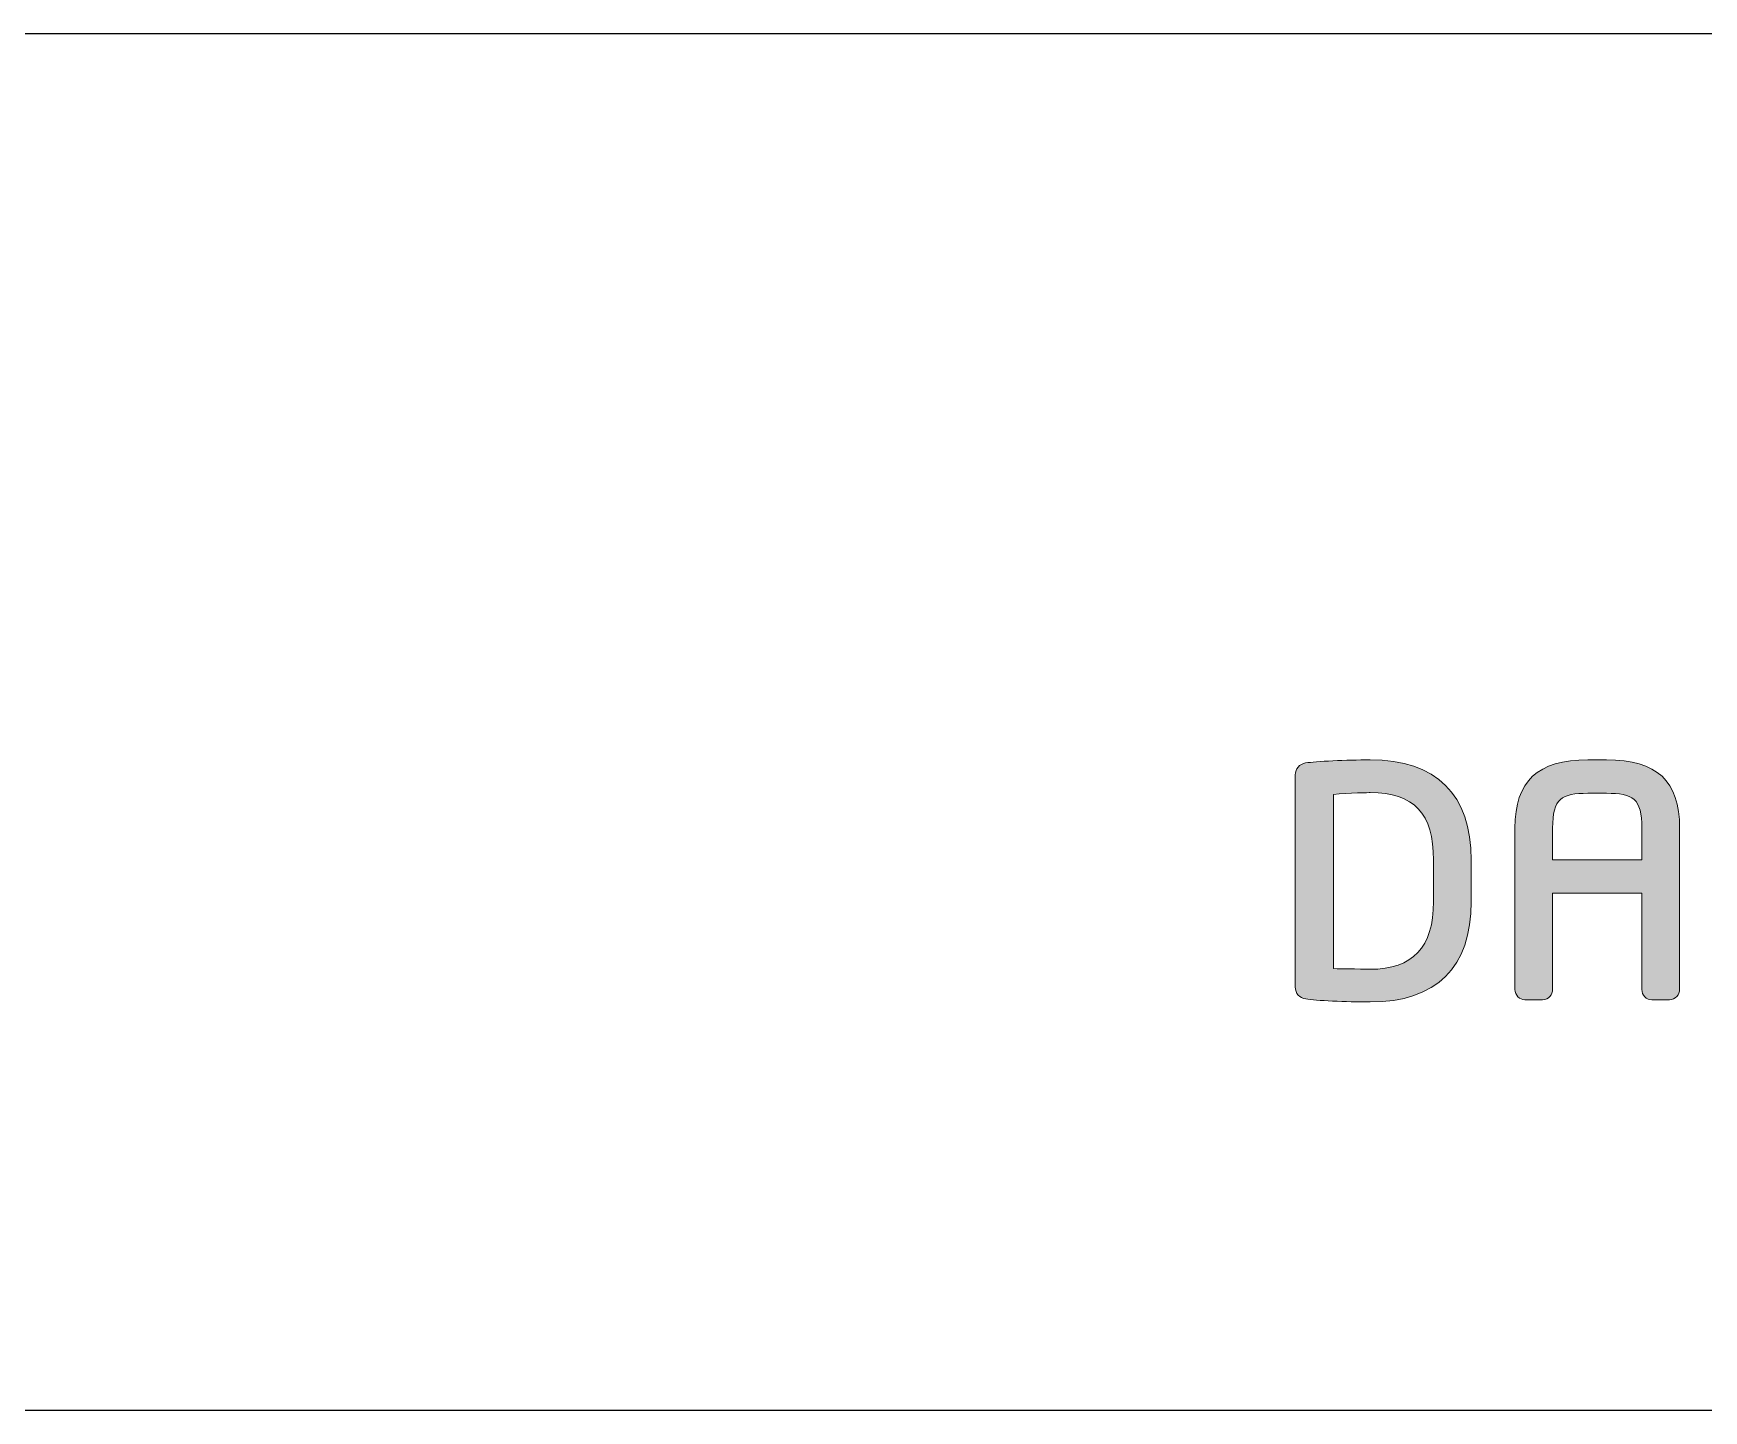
# Model space of a CAD drawing. Extents: x 16296675745 to 16296677481, y -37409619395 to -37409618123.
# Drawn here: x 16296675992.25 to 16296676010.71, y -37409619040.17 to -37409619024.95 of the extents above; entities that cross this region are included whole.
import ezdxf

# ---------------------------------------------------------------- set-up
doc = ezdxf.new("R2010")
doc.units = 0
doc.header["$LTSCALE"] = 10
doc.header["$MEASUREMENT"] = 0
doc.layers.add('BODY', color=7, linetype='CONTINUOUS')
doc.layers.add('레이어 1', color=7, linetype='CONTINUOUS', lineweight=0)

msp = doc.modelspace()

# ---------------------------------------------------------------- hatches: boundary and pattern name
at = {"layer": '레이어 1'}
h = msp.add_hatch(color=7, dxfattribs=at)
h.dxf.hatch_style = 2
edge = h.paths.add_edge_path()
edge.add_spline(control_points=[(16296676007.72892, -37409619034.543602), (16296676007.72892, -37409619035.045891), (16296676007.49976, -37409619035.29026), (16296676007.02809, -37409619035.29026), (16296676007.02809, -37409619035.29026), (16296676006.705391, -37409619035.284286), (16296676006.62129, -37409619035.282822), (16296676006.62129, -37409619035.282822), (16296676006.62129, -37409619033.356949), (16296676006.62129, -37409619033.356949), (16296676006.788429, -37409619033.340347), (16296676007.025961, -37409619033.33757), (16296676007.02832, -37409619033.33757), (16296676007.512779, -37409619033.33757), (16296676007.72892, -37409619033.567719), (16296676007.72892, -37409619034.083549), (16296676007.72892, -37409619034.083549), (16296676007.72892, -37409619034.543602), (16296676007.72892, -37409619034.543602)], knot_values=[0, 0, 0, 0, 1, 1, 1, 2, 2, 2, 3, 3, 3, 4, 4, 4, 5, 5, 5, 6, 6, 6, 6], degree=3, periodic=0)
edge = h.paths.add_edge_path()
edge.add_spline(control_points=[(16296676007.02809, -37409619032.975792), (16296676006.76626, -37409619032.975792), (16296676006.42659, -37409619032.991859), (16296676006.315201, -37409619033.009781), (16296676006.245541, -37409619033.021469), (16296676006.20089, -37409619033.073532), (16296676006.20089, -37409619033.142326), (16296676006.20089, -37409619033.142326), (16296676006.20089, -37409619035.485222), (16296676006.20089, -37409619035.485222), (16296676006.20089, -37409619035.557327), (16296676006.24597, -37409619035.60807), (16296676006.31859, -37409619035.618156), (16296676006.423941, -37409619035.635681), (16296676006.762501, -37409619035.651627), (16296676007.02809, -37409619035.651627), (16296676007.759199, -37409619035.651627), (16296676008.145479, -37409619035.268341), (16296676008.145479, -37409619034.543602), (16296676008.145479, -37409619034.543602), (16296676008.145479, -37409619034.083549), (16296676008.145479, -37409619034.083549), (16296676008.145479, -37409619033.35881), (16296676007.759199, -37409619032.975792), (16296676007.02809, -37409619032.975792)], knot_values=[0, 0, 0, 0, 1, 1, 1, 2, 2, 2, 3, 3, 3, 4, 4, 4, 5, 5, 5, 6, 6, 6, 7, 7, 7, 8, 8, 8, 8], degree=3, periodic=0)
h = msp.add_hatch(color=7, dxfattribs=at)
h.dxf.hatch_style = 2
edge = h.paths.add_edge_path()
edge.add_spline(control_points=[(16296676010.03104, -37409619034.080757), (16296676010.03104, -37409619034.080757), (16296676009.0452, -37409619034.080757), (16296676009.0452, -37409619034.080757), (16296676009.0452, -37409619034.044113), (16296676009.0452, -37409619033.729218), (16296676009.0452, -37409619033.729218), (16296676009.0452, -37409619033.400513), (16296676009.14291, -37409619033.344727), (16296676009.43605, -37409619033.344727), (16296676009.43605, -37409619033.344727), (16296676009.64048, -37409619033.344727), (16296676009.64048, -37409619033.344727), (16296676009.93346, -37409619033.344727), (16296676010.03104, -37409619033.400513), (16296676010.03104, -37409619033.729218), (16296676010.03104, -37409619033.729218), (16296676010.03104, -37409619034.044113), (16296676010.03104, -37409619034.080757)], knot_values=[0, 0, 0, 0, 1, 1, 1, 2, 2, 2, 3, 3, 3, 4, 4, 4, 5, 5, 5, 6, 6, 6, 6], degree=3, periodic=0)
edge = h.paths.add_edge_path()
edge.add_spline(control_points=[(16296676009.64048, -37409619032.975792), (16296676009.64048, -37409619032.975792), (16296676009.43605, -37409619032.975792), (16296676009.43605, -37409619032.975792), (16296676008.87759, -37409619032.975792), (16296676008.628599, -37409619033.208069), (16296676008.628599, -37409619033.729218), (16296676008.628599, -37409619033.729218), (16296676008.628599, -37409619035.512047), (16296676008.628599, -37409619035.512047), (16296676008.628599, -37409619035.574738), (16296676008.679541, -37409619035.627853), (16296676008.73966, -37409619035.627853), (16296676008.73966, -37409619035.627853), (16296676008.9347, -37409619035.627853), (16296676008.9347, -37409619035.627853), (16296676009.00383, -37409619035.627853), (16296676009.0452, -37409619035.569153), (16296676009.0452, -37409619035.512047), (16296676009.0452, -37409619035.512047), (16296676009.0452, -37409619034.487556), (16296676009.0452, -37409619034.447594), (16296676009.0452, -37409619034.447594), (16296676010.03104, -37409619034.447594), (16296676010.03104, -37409619034.447594), (16296676010.03104, -37409619034.487556), (16296676010.03104, -37409619035.512047), (16296676010.03104, -37409619035.512047), (16296676010.03104, -37409619035.57592), (16296676010.081409, -37409619035.627853), (16296676010.143459, -37409619035.627853), (16296676010.143459, -37409619035.627853), (16296676010.336109, -37409619035.627853), (16296676010.336109, -37409619035.627853), (16296676010.403641, -37409619035.627853), (16296676010.449089, -37409619035.567963), (16296676010.449089, -37409619035.512047), (16296676010.449089, -37409619035.512047), (16296676010.449089, -37409619033.729218), (16296676010.449089, -37409619033.729218), (16296676010.449089, -37409619033.208069), (16296676010.19961, -37409619032.975792), (16296676009.64048, -37409619032.975792)], knot_values=[0, 0, 0, 0, 1, 1, 1, 2, 2, 2, 3, 3, 3, 4, 4, 4, 5, 5, 5, 6, 6, 6, 7, 7, 7, 8, 8, 8, 9, 9, 9, 10, 10, 10, 11, 11, 11, 12, 12, 12, 13, 13, 13, 14, 14, 14, 14], degree=3, periodic=0)

# ---------------------------------------------------------------- linework, layer by layer
at = {"layer": 'BODY'}
for p, q in [((16296675957.083281, -37409619024.945763), (16296676032.283279, -37409619024.945763)), ((16296676030.283279, -37409619040.16819), (16296675959.083281, -37409619040.16819))]:
    msp.add_line(p, q, dxfattribs=at)
at = {"layer": 'BODY', "color": 4}
msp.add_line((16296675976.14016, -37409619024.945763), (16296676013.2264, -37409619024.945763), dxfattribs=at)
at = {"layer": '레이어 1', "color": 7}
for points, knots in [([(16296676007.02809, -37409619032.9758), (16296676006.76626, -37409619032.9758), (16296676006.42659, -37409619032.991867), (16296676006.315201, -37409619033.009789), (16296676006.245541, -37409619033.021477), (16296676006.20089, -37409619033.073547), (16296676006.20089, -37409619033.142342), (16296676006.20089, -37409619033.142342), (16296676006.20089, -37409619035.485237), (16296676006.20089, -37409619035.485237), (16296676006.20089, -37409619035.557327), (16296676006.24597, -37409619035.608093), (16296676006.31859, -37409619035.618172), (16296676006.423941, -37409619035.635696), (16296676006.762501, -37409619035.651627), (16296676007.02809, -37409619035.651627), (16296676007.759199, -37409619035.651627), (16296676008.145479, -37409619035.268356), (16296676008.145479, -37409619034.543617), (16296676008.145479, -37409619034.543617), (16296676008.145479, -37409619034.083557), (16296676008.145479, -37409619034.083557), (16296676008.145479, -37409619033.358833), (16296676007.759199, -37409619032.9758), (16296676007.02809, -37409619032.9758)], [0, 0, 0, 0, 1, 1, 1, 2, 2, 2, 3, 3, 3, 4, 4, 4, 5, 5, 5, 6, 6, 6, 7, 7, 7, 8, 8, 8, 8]), ([(16296676009.64048, -37409619032.9758), (16296676009.64048, -37409619032.9758), (16296676009.43605, -37409619032.9758), (16296676009.43605, -37409619032.9758), (16296676008.87759, -37409619032.9758), (16296676008.628599, -37409619033.208076), (16296676008.628599, -37409619033.729233), (16296676008.628599, -37409619033.729233), (16296676008.628599, -37409619035.51207), (16296676008.628599, -37409619035.51207), (16296676008.628599, -37409619035.57476), (16296676008.679541, -37409619035.627869), (16296676008.73966, -37409619035.627869), (16296676008.73966, -37409619035.627869), (16296676008.9347, -37409619035.627869), (16296676008.9347, -37409619035.627869), (16296676009.00383, -37409619035.627869), (16296676009.0452, -37409619035.569168), (16296676009.0452, -37409619035.51207), (16296676009.0452, -37409619035.51207), (16296676009.0452, -37409619034.487556), (16296676009.0452, -37409619034.447594), (16296676009.0452, -37409619034.447594), (16296676010.03104, -37409619034.447594), (16296676010.03104, -37409619034.447594), (16296676010.03104, -37409619034.487556), (16296676010.03104, -37409619035.51207), (16296676010.03104, -37409619035.51207), (16296676010.03104, -37409619035.575943), (16296676010.081409, -37409619035.627869), (16296676010.143459, -37409619035.627869), (16296676010.143459, -37409619035.627869), (16296676010.336109, -37409619035.627869), (16296676010.336109, -37409619035.627869), (16296676010.403641, -37409619035.627869), (16296676010.449089, -37409619035.567963), (16296676010.449089, -37409619035.51207), (16296676010.449089, -37409619035.51207), (16296676010.449089, -37409619033.729233), (16296676010.449089, -37409619033.729233), (16296676010.449089, -37409619033.208076), (16296676010.19961, -37409619032.9758), (16296676009.64048, -37409619032.9758)], [0, 0, 0, 0, 1, 1, 1, 2, 2, 2, 3, 3, 3, 4, 4, 4, 5, 5, 5, 6, 6, 6, 7, 7, 7, 8, 8, 8, 9, 9, 9, 10, 10, 10, 11, 11, 11, 12, 12, 12, 13, 13, 13, 14, 14, 14, 14]), ([(16296676007.72892, -37409619034.543617), (16296676007.72892, -37409619035.045898), (16296676007.49976, -37409619035.290268), (16296676007.02809, -37409619035.290268), (16296676007.02809, -37409619035.290268), (16296676006.705391, -37409619035.284286), (16296676006.62129, -37409619035.282837), (16296676006.62129, -37409619035.282837), (16296676006.62129, -37409619033.356972), (16296676006.62129, -37409619033.356972), (16296676006.788429, -37409619033.34037), (16296676007.025961, -37409619033.337593), (16296676007.02832, -37409619033.337593), (16296676007.512779, -37409619033.337593), (16296676007.72892, -37409619033.567734), (16296676007.72892, -37409619034.083557), (16296676007.72892, -37409619034.083557), (16296676007.72892, -37409619034.543617), (16296676007.72892, -37409619034.543617)], [0, 0, 0, 0, 1, 1, 1, 2, 2, 2, 3, 3, 3, 4, 4, 4, 5, 5, 5, 6, 6, 6, 6]), ([(16296676010.03104, -37409619034.080757), (16296676010.03104, -37409619034.080757), (16296676009.0452, -37409619034.080757), (16296676009.0452, -37409619034.080757), (16296676009.0452, -37409619034.044121), (16296676009.0452, -37409619033.729233), (16296676009.0452, -37409619033.729233), (16296676009.0452, -37409619033.40052), (16296676009.14291, -37409619033.344757), (16296676009.43605, -37409619033.344757), (16296676009.43605, -37409619033.344757), (16296676009.64048, -37409619033.344757), (16296676009.64048, -37409619033.344757), (16296676009.93346, -37409619033.344757), (16296676010.03104, -37409619033.40052), (16296676010.03104, -37409619033.729233), (16296676010.03104, -37409619033.729233), (16296676010.03104, -37409619034.044121), (16296676010.03104, -37409619034.080757)], [0, 0, 0, 0, 1, 1, 1, 2, 2, 2, 3, 3, 3, 4, 4, 4, 5, 5, 5, 6, 6, 6, 6])]:
    msp.add_open_spline(points, degree=3, knots=knots, dxfattribs=at)

doc.saveas('drawing.dxf')
